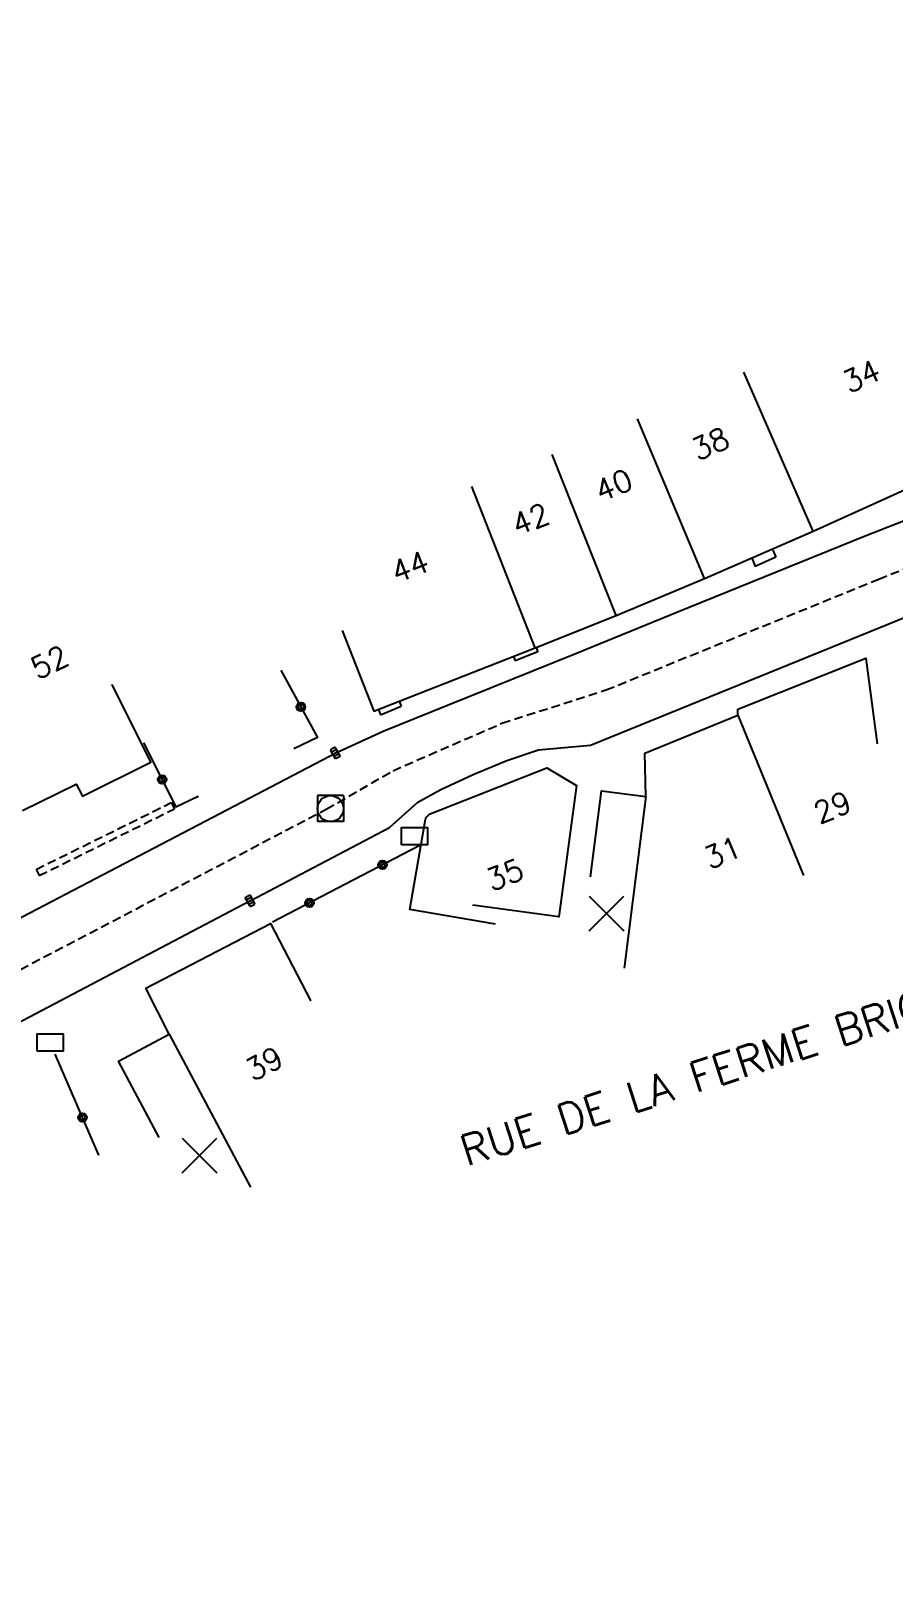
# Model space of a CAD drawing. Header units: millimetres. Extents: x 134000 to 135000, y 131000 to 132000.
# Drawn here: x 134378 to 134427.8, y 131346 to 131434.8 of the extents above; entities that cross this region are included whole.
import ezdxf
from ezdxf.enums import TextEntityAlignment as Align

# ---------------------------------------------------------------- set-up
doc = ezdxf.new("R2010")
doc.units = ezdxf.units.MM
doc.linetypes.add('DASHED', pattern=[0.75, 0.5, -0.25])
doc.layers.get('0').update_dxf_attribs({"linetype": 'CONTINUOUS'})
for name, color, linetype in [('W0001', 6, 'DASHED'), ('W0008', 7, 'CONTINUOUS'), ('W0100', 7, 'CONTINUOUS'), ('W0105', 7, 'CONTINUOUS'), ('W0112', 1, 'DASHED'), ('W0322', 7, 'CONTINUOUS'), ('W0400', 7, 'CONTINUOUS'), ('W0420', 7, 'CONTINUOUS'), ('W0989', 7, 'CONTINUOUS'), ('W0991', 7, 'CONTINUOUS'), ('W1102', 7, 'CONTINUOUS'), ('W1471', 7, 'CONTINUOUS')]:
    doc.layers.add(name, color=color, linetype=linetype)
doc.styles.get("Standard").update_dxf_attribs({"font": 'romans.shx', "width": 0.85})

# ---------------------------------------------------------------- blocks, each defined once
blk = doc.blocks.new('T1471')
at = {"color": 0, "linetype": 'Continuous', "flags": 128}
blk.add_lwpolyline([(-0.75, -0.5), (-0.75, 0.5), (0.75, 0.5), (0.75, -0.5), (-0.75, -0.5)], dxfattribs=at)
blk = doc.blocks.new('t991o')
at = {"color": 0, "linetype": 'Continuous'}
for p, q in [((-1, 1), (1, -1)), ((-1, -1), (1, 1))]:
    blk.add_line(p, q, dxfattribs=at)
blk = doc.blocks.new('T400')
for p, q in [((-0.15, 0.3), (0.15, 0.3)), ((-0.15, -0.25), (-0.15, 0.3)), ((-0.15, 0.15), (0.15, 0.15)), ((-0.15, 0), (0.15, 0)), ((0.15, 0.3), (0.15, -0.25)), ((-0.15, -0.15), (0.15, -0.15)), ((-0.15, -0.25), (-0.15, -0.3)), ((-0.15, -0.3), (0.15, -0.3)), ((0.15, -0.3), (0.15, -0.25))]:
    blk.add_line(p, q)
blk = doc.blocks.new('T420')
for p, q in [((0.75, 0.75), (-0.75, 0.75)), ((-0.75, 0.75), (-0.75, -0.75)), ((0.75, 0.75), (0.75, -0.75)), ((0.75, -0.75), (-0.75, -0.75))]:
    blk.add_line(p, q)
blk.add_ellipse((0, 0), major_axis=(-0.53, 0.53), ratio=1, start_param=3.926991, end_param=10.210176)
blk = doc.blocks.new('t322o')
at = {"color": 0, "linetype": 'Continuous'}
for radius in [0.25, 0.15]:
    blk.add_circle((0, 0), radius, dxfattribs=at)

msp = doc.modelspace()

# ---------------------------------------------------------------- linework, layer by layer
at = {"layer": 'W0001'}
msp.add_lwpolyline([(134299.532, 131341.367), (134318.308, 131350.726), (134327.81, 131352.736), (134339.942, 131360.458), (134353.052, 131367.881), (134374.138, 131378.946), (134395.091, 131389.924), (134398.939, 131392.146), (134405.223, 131394.886), (134411.221, 131396.806), (134426.958, 131403.198), (134447.062, 131411.324), (134476.783, 131423.388), (134488.806, 131428.284), (134492.404, 131429.697), (134495.396, 131430.652), (134498.992, 131431.294), (134506.999, 131432.307), (134519.212, 131433.61), (134530.862, 131434.019), (134541.312, 131433.831), (134560.223, 131432.693)], dxfattribs=at)
at = {"layer": 'W0008'}
for points in [[(134363.91, 131376.601), (134370.641, 131380.114), (134372.887, 131381.299), (134395.274, 131392.984), (134395.61, 131393.161), (134398.369, 131394.42), (134402.078, 131395.929), (134409.518, 131398.931), (134415.311, 131401.29), (134426.169, 131405.696), (134428.911, 131406.783), (134439.95, 131411.256), (134446.876, 131414.047), (134458.587, 131418.806), (134483.59, 131428.983), (134488.323, 131430.924), (134490.458, 131431.761), (134492.504, 131432.503), (134495.184, 131433.266), (134497.953, 131433.868), (134500.959, 131434.257), (134505.645, 131434.833)], [(134375.389, 131376.593), (134390.27, 131384.424), (134390.69, 131384.646), (134398.732, 131388.865), (134400.369, 131390.33), (134401.695, 131391.058), (134403.558, 131391.927), (134405.511, 131392.737), (134407.33, 131393.352), (134410.335, 131393.628), (134428.677, 131401.077), (134429.11, 131401.253), (134482.137, 131422.733), (134491.898, 131426.705), (134492.349, 131426.88), (134494.192, 131427.617), (134495.619, 131428.054), (134499.163, 131428.608), (134507.254, 131429.659)]]:
    msp.add_lwpolyline(points, dxfattribs=at)
at = {"layer": 'W0100'}
for points in [[(134396, 131400.233), (134397.826, 131395.578), (134407.135, 131399.231), (134411.814, 131401.095), (134416.904, 131403.227), (134423.174, 131405.969), (134434.128, 131410.93)], [(134410.334, 131386.033), (134410.964, 131390.993), (134413.527, 131390.667), (134413.459, 131393.156), (134418.82, 131395.359), (134418.83, 131395.696), (134426.212, 131398.635), (134426.853, 131393.689)], [(134377.559, 131389.86), (134380.662, 131391.376), (134381.022, 131390.676), (134384.97, 131392.639), (134382.743, 131397.116), (134382.743, 131397.116), (134382.743, 131397.116), (134382.743, 131397.116), (134382.743, 131397.116), (134382.743, 131397.116), (134382.743, 131397.116), (134382.743, 131397.116), (134382.743, 131397.116), (134382.743, 131397.116), (134382.743, 131397.116), (134382.743, 131397.116), (134382.743, 131397.116), (134382.743, 131397.116), (134382.743, 131397.116), (134382.743, 131397.116), (134382.743, 131397.116), (134382.743, 131397.116), (134382.743, 131397.116), (134382.743, 131397.116), (134382.743, 131397.116), (134382.743, 131397.116), (134382.743, 131397.116), (134382.743, 131397.116), (134382.743, 131397.116), (134382.743, 131397.116), (134382.743, 131397.116), (134382.743, 131397.116), (134382.743, 131397.116), (134382.743, 131397.116), (134382.743, 131397.116), (134382.743, 131397.116), (134382.743, 131397.116), (134382.743, 131397.116), (134382.743, 131397.116), (134382.743, 131397.116), (134382.743, 131397.116), (134382.743, 131397.116), (134382.743, 131397.116), (134382.743, 131397.116), (134382.743, 131397.116), (134382.743, 131397.116), (134382.743, 131397.116), (134382.743, 131397.116), (134382.743, 131397.116), (134382.743, 131397.116), (134382.743, 131397.116), (134382.743, 131397.116), (134382.743, 131397.116), (134382.743, 131397.116), (134382.743, 131397.116), (134382.743, 131397.116), (134382.743, 131397.116), (134382.743, 131397.116), (134382.743, 131397.116), (134382.743, 131397.116), (134382.743, 131397.116), (134382.743, 131397.116), (134382.743, 131397.116), (134382.743, 131397.116), (134382.743, 131397.116), (134382.743, 131397.116), (134382.743, 131397.116), (134382.743, 131397.116), (134382.743, 131397.116), (134382.743, 131397.116), (134382.743, 131397.116), (134382.743, 131397.116), (134382.743, 131397.116), (134382.743, 131397.116), (134382.743, 131397.116), (134382.743, 131397.116), (134382.743, 131397.116), (134382.743, 131397.116), (134382.743, 131397.116), (134382.743, 131397.116), (134382.743, 131397.116), (134382.743, 131397.116), (134382.743, 131397.116), (134382.743, 131397.116), (134382.743, 131397.116), (134382.743, 131397.116), (134382.743, 131397.116), (134382.743, 131397.116), (134382.743, 131397.116), (134382.743, 131397.116), (134382.743, 131397.116), (134382.743, 131397.116), (134382.743, 131397.116), (134382.743, 131397.116), (134382.743, 131397.116), (134382.743, 131397.116), (134382.743, 131397.116), (134382.743, 131397.116), (134382.743, 131397.116), (134382.743, 131397.116), (134382.743, 131397.116), (134382.743, 131397.116), (134382.743, 131397.116), (134382.743, 131397.116), (134382.743, 131397.116), (134382.743, 131397.116), (134382.743, 131397.116), (134382.743, 131397.116), (134382.743, 131397.116), (134382.743, 131397.116), (134382.743, 131397.116), (134382.743, 131397.116), (134382.743, 131397.116), (134382.743, 131397.116), (134382.743, 131397.116), (134382.743, 131397.116), (134382.743, 131397.116), (134382.743, 131397.116), (134382.743, 131397.116)], [(134404.845, 131383.291), (134399.917, 131384.137), (134400.813, 131389.356), (134400.875, 131389.467), (134400.977, 131389.582), (134401.079, 131389.651), (134407.806, 131392.314), (134409.523, 131391.29), (134408.492, 131383.708), (134403.538, 131384.381), (134403.538, 131384.381), (134403.538, 131384.381), (134403.538, 131384.381), (134403.538, 131384.381), (134403.538, 131384.381), (134403.538, 131384.381), (134403.538, 131384.381), (134403.538, 131384.381), (134403.538, 131384.381), (134403.538, 131384.381), (134403.538, 131384.381), (134403.538, 131384.381), (134403.538, 131384.381), (134403.538, 131384.381), (134403.538, 131384.381), (134403.538, 131384.381), (134403.538, 131384.381), (134403.538, 131384.381), (134403.538, 131384.381), (134403.538, 131384.381), (134403.538, 131384.381), (134403.538, 131384.381), (134403.538, 131384.381), (134403.538, 131384.381), (134403.538, 131384.381), (134403.538, 131384.381), (134403.538, 131384.381), (134403.538, 131384.381), (134403.538, 131384.381), (134403.538, 131384.381), (134403.538, 131384.381), (134403.538, 131384.381), (134403.538, 131384.381), (134403.538, 131384.381), (134403.538, 131384.381), (134403.538, 131384.381), (134403.538, 131384.381), (134403.538, 131384.381), (134403.538, 131384.381), (134403.538, 131384.381), (134403.538, 131384.381), (134403.538, 131384.381), (134403.538, 131384.381), (134403.538, 131384.381), (134403.538, 131384.381), (134403.538, 131384.381), (134403.538, 131384.381), (134403.538, 131384.381), (134403.538, 131384.381), (134403.538, 131384.381), (134403.538, 131384.381), (134403.538, 131384.381), (134403.538, 131384.381), (134403.538, 131384.381), (134403.538, 131384.381), (134403.538, 131384.381), (134403.538, 131384.381), (134403.538, 131384.381), (134403.538, 131384.381), (134403.538, 131384.381), (134403.538, 131384.381), (134403.538, 131384.381), (134403.538, 131384.381), (134403.538, 131384.381), (134403.538, 131384.381), (134403.538, 131384.381), (134403.538, 131384.381), (134403.538, 131384.381), (134403.538, 131384.381), (134403.538, 131384.381), (134403.538, 131384.381), (134403.538, 131384.381), (134403.538, 131384.381), (134403.538, 131384.381), (134403.538, 131384.381), (134403.538, 131384.381), (134403.538, 131384.381), (134403.538, 131384.381), (134403.538, 131384.381), (134403.538, 131384.381), (134403.538, 131384.381), (134403.538, 131384.381), (134403.538, 131384.381), (134403.538, 131384.381), (134403.538, 131384.381), (134403.538, 131384.381), (134403.538, 131384.381), (134403.538, 131384.381), (134403.538, 131384.381), (134403.538, 131384.381), (134403.538, 131384.381), (134403.538, 131384.381), (134403.538, 131384.381), (134403.538, 131384.381), (134403.538, 131384.381), (134403.538, 131384.381), (134403.538, 131384.381), (134403.538, 131384.381), (134403.538, 131384.381), (134403.538, 131384.381), (134403.538, 131384.381), (134403.538, 131384.381), (134403.538, 131384.381), (134403.538, 131384.381), (134403.538, 131384.381), (134403.538, 131384.381), (134403.538, 131384.381), (134403.538, 131384.381), (134403.538, 131384.381), (134403.538, 131384.381)], [(134385.451, 131370.983), (134383.104, 131375.397), (134386.019, 131376.948), (134384.68, 131379.601), (134391.877, 131383.329), (134394.177, 131378.889), (134394.177, 131378.889), (134394.177, 131378.889), (134394.177, 131378.889), (134394.177, 131378.889), (134394.177, 131378.889), (134394.177, 131378.889), (134394.177, 131378.889), (134394.177, 131378.889), (134394.177, 131378.889), (134394.177, 131378.889), (134394.177, 131378.889), (134394.177, 131378.889), (134394.177, 131378.889), (134394.177, 131378.889), (134394.177, 131378.889), (134394.177, 131378.889), (134394.177, 131378.889), (134394.177, 131378.889), (134394.177, 131378.889), (134394.177, 131378.889), (134394.177, 131378.889), (134394.177, 131378.889), (134394.177, 131378.889), (134394.177, 131378.889), (134394.177, 131378.889), (134394.177, 131378.889), (134394.177, 131378.889), (134394.177, 131378.889), (134394.177, 131378.889), (134394.177, 131378.889), (134394.177, 131378.889), (134394.177, 131378.889), (134394.177, 131378.889), (134394.177, 131378.889), (134394.177, 131378.889), (134394.177, 131378.889), (134394.177, 131378.889), (134394.177, 131378.889), (134394.177, 131378.889), (134394.177, 131378.889), (134394.177, 131378.889), (134394.177, 131378.889), (134394.177, 131378.889), (134394.177, 131378.889), (134394.177, 131378.889), (134394.177, 131378.889), (134394.177, 131378.889), (134394.177, 131378.889), (134394.177, 131378.889), (134394.177, 131378.889), (134394.177, 131378.889), (134394.177, 131378.889), (134394.177, 131378.889), (134394.177, 131378.889), (134394.177, 131378.889), (134394.177, 131378.889), (134394.177, 131378.889), (134394.177, 131378.889), (134394.177, 131378.889), (134394.177, 131378.889), (134394.177, 131378.889), (134394.177, 131378.889), (134394.177, 131378.889), (134394.177, 131378.889), (134394.177, 131378.889), (134394.177, 131378.889), (134394.177, 131378.889), (134394.177, 131378.889), (134394.177, 131378.889), (134394.177, 131378.889), (134394.177, 131378.889), (134394.177, 131378.889), (134394.177, 131378.889), (134394.177, 131378.889), (134394.177, 131378.889), (134394.177, 131378.889), (134394.177, 131378.889), (134394.177, 131378.889), (134394.177, 131378.889), (134394.177, 131378.889), (134394.177, 131378.889), (134394.177, 131378.889), (134394.177, 131378.889), (134394.177, 131378.889), (134394.177, 131378.889), (134394.177, 131378.889), (134394.177, 131378.889), (134394.177, 131378.889), (134394.177, 131378.889), (134394.177, 131378.889), (134394.177, 131378.889), (134394.177, 131378.889), (134394.177, 131378.889), (134394.177, 131378.889), (134394.177, 131378.889), (134394.177, 131378.889), (134394.177, 131378.889), (134394.177, 131378.889), (134394.177, 131378.889), (134394.177, 131378.889), (134394.177, 131378.889), (134394.177, 131378.889), (134394.177, 131378.889), (134394.177, 131378.889), (134394.177, 131378.889), (134394.177, 131378.889), (134394.177, 131378.889), (134394.177, 131378.889), (134394.177, 131378.889), (134394.177, 131378.889), (134394.177, 131378.889), (134394.177, 131378.889), (134394.177, 131378.889), (134394.177, 131378.889)]]:
    msp.add_lwpolyline(points, dxfattribs=at)
at = {"layer": 'W0105'}
for p, q in [((134420.841, 131404.876), (134421.01, 131404.472)), ((134419.643, 131404.374), (134419.83, 131403.929)), ((134421.01, 131404.472), (134419.83, 131403.929)), ((134405.884, 131398.74), (134405.986, 131398.48)), ((134407.298, 131399.004), (134405.986, 131398.48)), ((134407.199, 131399.256), (134407.298, 131399.004)), ((134399.294, 131396.154), (134399.405, 131395.871)), ((134398.094, 131395.683), (134398.214, 131395.376)), ((134398.214, 131395.376), (134399.405, 131395.871))]:
    msp.add_line(p, q, dxfattribs=at)
at = {"layer": 'W0112'}
for p, q in [((134378.349, 131386.454), (134386.15, 131390.305)), ((134378.526, 131386.095), (134386.327, 131389.946)), ((134386.15, 131390.305), (134386.327, 131389.946)), ((134378.349, 131386.454), (134378.526, 131386.095))]:
    msp.add_line(p, q, dxfattribs=at)
at = {"layer": 'W0322'}
for points in [[(134392.492, 131397.911), (134392.492, 131397.911), (134392.492, 131397.911), (134392.492, 131397.911), (134392.492, 131397.911), (134392.492, 131397.911), (134392.492, 131397.911), (134392.492, 131397.911), (134392.492, 131397.911), (134392.492, 131397.911), (134392.492, 131397.911), (134392.492, 131397.911), (134392.492, 131397.911), (134392.492, 131397.911), (134392.492, 131397.911), (134392.492, 131397.911), (134392.492, 131397.911), (134392.492, 131397.911), (134392.492, 131397.911), (134392.492, 131397.911), (134392.492, 131397.911), (134392.492, 131397.911), (134392.492, 131397.911), (134392.492, 131397.911), (134392.492, 131397.911), (134392.492, 131397.911), (134392.492, 131397.911), (134392.492, 131397.911), (134392.492, 131397.911), (134392.492, 131397.911), (134392.492, 131397.911), (134392.492, 131397.911), (134392.492, 131397.911), (134392.492, 131397.911), (134392.492, 131397.911), (134392.492, 131397.911), (134392.492, 131397.911), (134392.492, 131397.911), (134392.492, 131397.911), (134392.492, 131397.911), (134392.492, 131397.911), (134392.492, 131397.911), (134392.492, 131397.911), (134392.492, 131397.911), (134392.492, 131397.911), (134392.492, 131397.911), (134392.492, 131397.911), (134392.492, 131397.911), (134392.492, 131397.911), (134392.492, 131397.911), (134392.492, 131397.911), (134392.492, 131397.911), (134392.492, 131397.911), (134392.492, 131397.911), (134392.492, 131397.911), (134392.492, 131397.911), (134392.492, 131397.911), (134392.492, 131397.911), (134392.492, 131397.911), (134392.492, 131397.911), (134392.492, 131397.911), (134392.492, 131397.911), (134392.492, 131397.911), (134392.492, 131397.911), (134392.492, 131397.911), (134392.492, 131397.911), (134392.492, 131397.911), (134392.492, 131397.911), (134392.492, 131397.911), (134392.492, 131397.911), (134392.492, 131397.911), (134392.492, 131397.911), (134392.492, 131397.911), (134392.492, 131397.911), (134392.492, 131397.911), (134392.492, 131397.911), (134392.492, 131397.911), (134392.492, 131397.911), (134392.492, 131397.911), (134392.492, 131397.911), (134392.492, 131397.911), (134392.492, 131397.911), (134392.492, 131397.911), (134392.492, 131397.911), (134392.492, 131397.911), (134392.492, 131397.911), (134392.492, 131397.911), (134392.492, 131397.911), (134392.492, 131397.911), (134392.492, 131397.911), (134392.492, 131397.911), (134392.492, 131397.911), (134392.492, 131397.911), (134392.492, 131397.911), (134392.492, 131397.911), (134392.492, 131397.911), (134392.492, 131397.911), (134392.492, 131397.911), (134392.492, 131397.911), (134392.492, 131397.911), (134392.492, 131397.911)], [(134392.492, 131397.911), (134392.492, 131397.911), (134392.492, 131397.911), (134392.492, 131397.911), (134392.492, 131397.911), (134392.492, 131397.911), (134392.492, 131397.911), (134392.492, 131397.911), (134392.492, 131397.911), (134392.492, 131397.911), (134392.492, 131397.911), (134392.492, 131397.911), (134392.492, 131397.911), (134392.492, 131397.911), (134392.492, 131397.911), (134392.492, 131397.911), (134392.492, 131397.911), (134392.492, 131397.911), (134394.59, 131394.058), (134393.224, 131393.406)], [(134384.541, 131393.76), (134386.42, 131390.07), (134387.699, 131390.683), (134387.699, 131390.683), (134387.699, 131390.683), (134387.699, 131390.683), (134387.699, 131390.683), (134387.699, 131390.683), (134387.699, 131390.683), (134387.699, 131390.683), (134387.699, 131390.683), (134387.699, 131390.683), (134387.699, 131390.683), (134387.699, 131390.683), (134387.699, 131390.683), (134387.699, 131390.683), (134387.699, 131390.683), (134387.699, 131390.683), (134387.699, 131390.683), (134387.699, 131390.683), (134387.699, 131390.683), (134387.699, 131390.683), (134387.699, 131390.683), (134387.699, 131390.683), (134387.699, 131390.683), (134387.699, 131390.683), (134387.699, 131390.683), (134387.699, 131390.683), (134387.699, 131390.683), (134387.699, 131390.683), (134387.699, 131390.683), (134387.699, 131390.683), (134387.699, 131390.683), (134387.699, 131390.683), (134387.699, 131390.683), (134387.699, 131390.683), (134387.699, 131390.683), (134387.699, 131390.683), (134387.699, 131390.683), (134387.699, 131390.683), (134387.699, 131390.683), (134387.699, 131390.683), (134387.699, 131390.683), (134387.699, 131390.683), (134387.699, 131390.683), (134387.699, 131390.683), (134387.699, 131390.683), (134387.699, 131390.683), (134387.699, 131390.683), (134387.699, 131390.683), (134387.699, 131390.683), (134387.699, 131390.683), (134387.699, 131390.683), (134387.699, 131390.683), (134387.699, 131390.683), (134387.699, 131390.683), (134387.699, 131390.683), (134387.699, 131390.683), (134387.699, 131390.683), (134387.699, 131390.683), (134387.699, 131390.683), (134387.699, 131390.683), (134387.699, 131390.683), (134387.699, 131390.683), (134387.699, 131390.683), (134387.699, 131390.683), (134387.699, 131390.683), (134387.699, 131390.683), (134387.699, 131390.683), (134387.699, 131390.683), (134387.699, 131390.683), (134387.699, 131390.683), (134387.699, 131390.683), (134387.699, 131390.683), (134387.699, 131390.683), (134387.699, 131390.683), (134387.699, 131390.683), (134387.699, 131390.683), (134387.699, 131390.683), (134387.699, 131390.683), (134387.699, 131390.683), (134387.699, 131390.683), (134387.699, 131390.683), (134387.699, 131390.683), (134387.699, 131390.683), (134387.699, 131390.683), (134387.699, 131390.683), (134387.699, 131390.683), (134387.699, 131390.683), (134387.699, 131390.683), (134387.699, 131390.683), (134387.699, 131390.683), (134387.699, 131390.683), (134387.699, 131390.683), (134387.699, 131390.683), (134387.699, 131390.683), (134387.699, 131390.683), (134387.699, 131390.683), (134387.699, 131390.683), (134387.699, 131390.683), (134387.699, 131390.683)], [(134387.699, 131390.683), (134387.699, 131390.683), (134387.699, 131390.683), (134387.699, 131390.683), (134387.699, 131390.683), (134387.699, 131390.683), (134387.699, 131390.683), (134387.699, 131390.683), (134387.699, 131390.683), (134387.699, 131390.683), (134387.699, 131390.683), (134387.699, 131390.683), (134387.699, 131390.683), (134387.699, 131390.683), (134387.699, 131390.683), (134387.699, 131390.683), (134387.699, 131390.683), (134387.699, 131390.683), (134387.699, 131390.683), (134387.699, 131390.683)], [(134400.441, 131387.81), (134400.441, 131387.81), (134400.441, 131387.81), (134400.441, 131387.81), (134400.441, 131387.81), (134400.441, 131387.81), (134400.441, 131387.81), (134400.441, 131387.81), (134400.441, 131387.81), (134400.441, 131387.81), (134400.441, 131387.81), (134400.441, 131387.81), (134400.441, 131387.81), (134400.441, 131387.81), (134400.441, 131387.81), (134400.441, 131387.81), (134400.441, 131387.81), (134400.441, 131387.81), (134400.441, 131387.81), (134391.996, 131383.418)], [(134400.441, 131387.81), (134400.441, 131387.81), (134400.441, 131387.81), (134400.441, 131387.81), (134400.441, 131387.81), (134400.441, 131387.81), (134400.441, 131387.81), (134400.441, 131387.81), (134400.441, 131387.81), (134400.441, 131387.81), (134400.441, 131387.81), (134400.441, 131387.81), (134400.441, 131387.81), (134400.441, 131387.81), (134400.441, 131387.81), (134400.441, 131387.81), (134400.441, 131387.81), (134400.441, 131387.81), (134400.441, 131387.81), (134400.441, 131387.81), (134400.441, 131387.81), (134400.441, 131387.81), (134400.441, 131387.81), (134400.441, 131387.81), (134400.441, 131387.81), (134400.441, 131387.81), (134400.441, 131387.81), (134400.441, 131387.81), (134400.441, 131387.81), (134400.441, 131387.81), (134400.441, 131387.81), (134400.441, 131387.81), (134400.441, 131387.81), (134400.441, 131387.81), (134400.441, 131387.81), (134400.441, 131387.81), (134400.441, 131387.81), (134400.441, 131387.81), (134400.441, 131387.81), (134400.441, 131387.81), (134400.441, 131387.81), (134400.441, 131387.81), (134400.441, 131387.81), (134400.441, 131387.81), (134400.441, 131387.81), (134400.441, 131387.81), (134400.441, 131387.81), (134400.441, 131387.81), (134400.441, 131387.81), (134400.441, 131387.81), (134400.441, 131387.81), (134400.441, 131387.81), (134400.441, 131387.81), (134400.441, 131387.81), (134400.441, 131387.81), (134400.441, 131387.81), (134400.441, 131387.81), (134400.441, 131387.81), (134400.441, 131387.81), (134400.441, 131387.81), (134400.441, 131387.81), (134400.441, 131387.81), (134400.441, 131387.81), (134400.441, 131387.81), (134400.441, 131387.81), (134400.441, 131387.81), (134400.441, 131387.81), (134400.441, 131387.81), (134400.441, 131387.81), (134400.441, 131387.81), (134400.441, 131387.81), (134400.441, 131387.81), (134400.441, 131387.81), (134400.441, 131387.81), (134400.441, 131387.81), (134400.441, 131387.81), (134400.441, 131387.81), (134400.441, 131387.81), (134400.441, 131387.81), (134400.441, 131387.81), (134400.441, 131387.81), (134400.441, 131387.81), (134400.441, 131387.81), (134400.441, 131387.81), (134400.441, 131387.81), (134400.441, 131387.81), (134400.441, 131387.81), (134400.441, 131387.81), (134400.441, 131387.81), (134400.441, 131387.81), (134400.441, 131387.81), (134400.441, 131387.81), (134400.441, 131387.81), (134400.441, 131387.81), (134400.441, 131387.81), (134400.441, 131387.81), (134400.441, 131387.81), (134400.441, 131387.81), (134400.441, 131387.81), (134400.441, 131387.81), (134400.441, 131387.81)], [(134381.98, 131369.967), (134381.98, 131369.967), (134381.98, 131369.967), (134381.98, 131369.967), (134381.98, 131369.967), (134381.98, 131369.967), (134381.98, 131369.967), (134381.98, 131369.967), (134381.98, 131369.967), (134381.98, 131369.967), (134381.98, 131369.967), (134381.98, 131369.967), (134381.98, 131369.967), (134381.98, 131369.967), (134381.98, 131369.967), (134381.98, 131369.967), (134381.98, 131369.967), (134381.98, 131369.967), (134381.98, 131369.967), (134379.446, 131375.794)], [(134381.98, 131369.967), (134381.98, 131369.967), (134381.98, 131369.967), (134381.98, 131369.967), (134381.98, 131369.967), (134381.98, 131369.967), (134381.98, 131369.967), (134381.98, 131369.967), (134381.98, 131369.967), (134381.98, 131369.967), (134381.98, 131369.967), (134381.98, 131369.967), (134381.98, 131369.967), (134381.98, 131369.967), (134381.98, 131369.967), (134381.98, 131369.967), (134381.98, 131369.967), (134381.98, 131369.967), (134381.98, 131369.967), (134381.98, 131369.967), (134381.98, 131369.967), (134381.98, 131369.967), (134381.98, 131369.967), (134381.98, 131369.967), (134381.98, 131369.967), (134381.98, 131369.967), (134381.98, 131369.967), (134381.98, 131369.967), (134381.98, 131369.967), (134381.98, 131369.967), (134381.98, 131369.967), (134381.98, 131369.967), (134381.98, 131369.967), (134381.98, 131369.967), (134381.98, 131369.967), (134381.98, 131369.967), (134381.98, 131369.967), (134381.98, 131369.967), (134381.98, 131369.967), (134381.98, 131369.967), (134381.98, 131369.967), (134381.98, 131369.967), (134381.98, 131369.967), (134381.98, 131369.967), (134381.98, 131369.967), (134381.98, 131369.967), (134381.98, 131369.967), (134381.98, 131369.967), (134381.98, 131369.967), (134381.98, 131369.967), (134381.98, 131369.967), (134381.98, 131369.967), (134381.98, 131369.967), (134381.98, 131369.967), (134381.98, 131369.967), (134381.98, 131369.967), (134381.98, 131369.967), (134381.98, 131369.967), (134381.98, 131369.967), (134381.98, 131369.967), (134381.98, 131369.967), (134381.98, 131369.967), (134381.98, 131369.967), (134381.98, 131369.967), (134381.98, 131369.967), (134381.98, 131369.967), (134381.98, 131369.967), (134381.98, 131369.967), (134381.98, 131369.967), (134381.98, 131369.967), (134381.98, 131369.967), (134381.98, 131369.967), (134381.98, 131369.967), (134381.98, 131369.967), (134381.98, 131369.967), (134381.98, 131369.967), (134381.98, 131369.967), (134381.98, 131369.967), (134381.98, 131369.967), (134381.98, 131369.967), (134381.98, 131369.967), (134381.98, 131369.967), (134381.98, 131369.967), (134381.98, 131369.967), (134381.98, 131369.967), (134381.98, 131369.967), (134381.98, 131369.967), (134381.98, 131369.967), (134381.98, 131369.967), (134381.98, 131369.967), (134381.98, 131369.967), (134381.98, 131369.967), (134381.98, 131369.967), (134381.98, 131369.967), (134381.98, 131369.967), (134381.98, 131369.967), (134381.98, 131369.967), (134381.98, 131369.967), (134381.98, 131369.967), (134381.98, 131369.967), (134381.98, 131369.967)]]:
    msp.add_lwpolyline(points, dxfattribs=at)
at = {"layer": 'W1102'}
for p, q in [((134423.174, 131405.969), (134419.167, 131415.131)), ((134416.904, 131403.227), (134413.041, 131412.45)), ((134411.814, 131401.095), (134408.112, 131410.385)), ((134407.135, 131399.231), (134403.483, 131408.54)), ((134418.82, 131395.359), (134422.62, 131386.109)), ((134413.527, 131390.667), (134412.267, 131380.747)), ((134386.019, 131376.948), (134390.715, 131368.119))]:
    msp.add_line(p, q, dxfattribs=at)

# ---------------------------------------------------------------- block references
at = {"layer": 'W0322'}
for p, rotation in [((134393.628, 131395.825), 298.568703386382), ((134385.619, 131391.644), 296.9857728418231), ((134398.334, 131386.714), 207.4776414712133), ((134394.12, 131384.523), 207.4776414712133), ((134381.033, 131372.145), 113.5027145691873)]:
    msp.add_blockref('t322o', p, dxfattribs=dict(at, rotation=rotation))
at = {"layer": 'W0400'}
for p, rotation in [((134395.61, 131393.161), 207.7817157092105), ((134390.69, 131384.646), 27.84389721691955)]:
    msp.add_blockref('T400', p, dxfattribs=dict(at, rotation=rotation))
at = {"layer": 'W0420'}
msp.add_blockref('T420', (134395.333, 131389.958), dxfattribs=at)
at = {"layer": 'W0991'}
for p in [(134411.249, 131383.901), (134387.772, 131369.952)]:
    msp.add_blockref('t991o', p, dxfattribs=at)
at = {"layer": 'W1471'}
for p in [(134400.181, 131388.371), (134379.164, 131376.472)]:
    msp.add_blockref('T1471', p, dxfattribs=at)

# ---------------------------------------------------------------- texts
at = {"layer": 'W0989'}
msp.add_text('RUE DE LA FERME BRICHANT', height=1.75, rotation=17.74431, dxfattribs=at).set_placement((134419.017, 131375.303), align=Align.MIDDLE)
at = {"layer": 'W0991'}
for s, rotation, p in [('34', 24.36748, (134425.947, 131414.91)), ('38', 23.62257, (134417.238, 131411.013)), ('40', 22.72511, (134411.658, 131408.619)), ('42', 21.72629, (134406.864, 131406.658)), ('44', 21.42083, (134399.916, 131403.918)), ('52', 26.03853, (134379.121, 131398.414)), ('29', 22.35744, (134424.282, 131390.036)), ('31', 22.35591, (134417.948, 131387.43)), ('35', 21.597, (134405.387, 131386.155)), ('39', 27.39151, (134391.504, 131375.252))]:
    msp.add_text(s, height=1.25, rotation=rotation, dxfattribs=at).set_placement(p, align=Align.MIDDLE)

doc.saveas('drawing.dxf')
